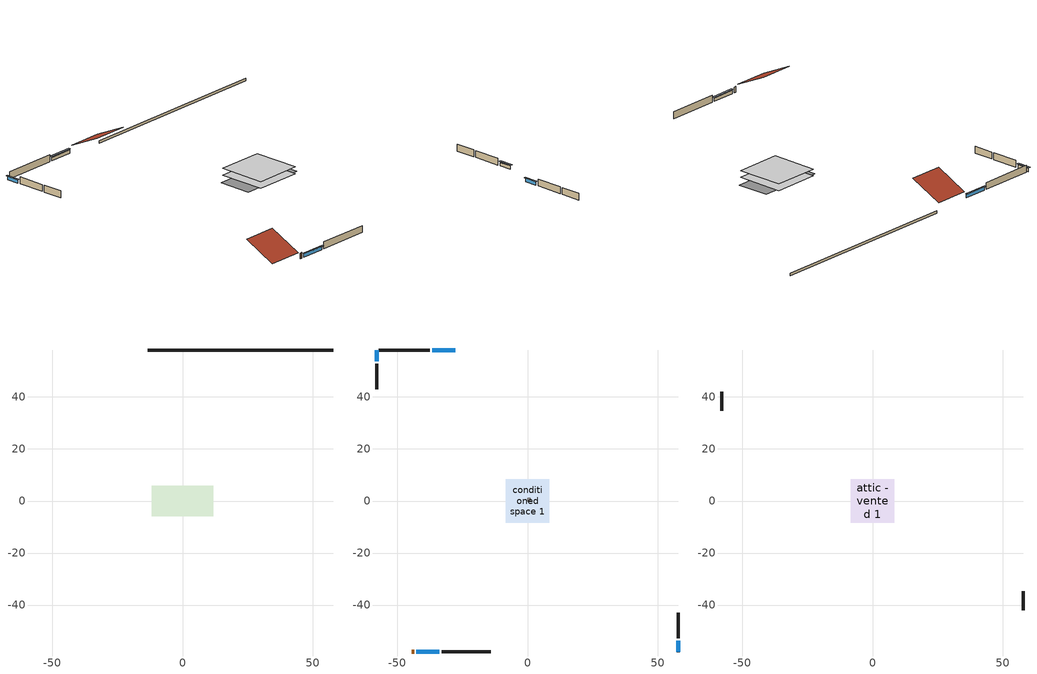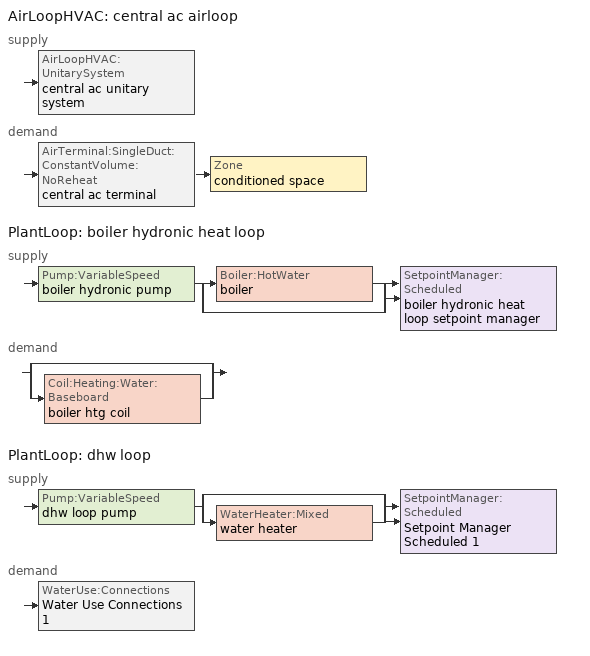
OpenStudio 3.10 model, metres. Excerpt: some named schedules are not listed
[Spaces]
crawlspace - unvented 1
 floor foundation (Slab1 construction): -11.91,-5.96 -11.91,5.96 11.91,5.96 11.91,-5.96 z-0.91
 wall foundation (FoundationWall1 construction): 58.06,58.06 -13.41,58.06 z-0.91:0
conditioned space 1
 floor to crawlspace - unvented 1 (Floor1 construction): -8.42,-8.42 -8.42,8.42 8.42,8.42 8.42,-8.42 z0
 wall outside (Wall1 construction): -37.59,58.06 -57.13,58.06 z0:2.44
 wall outside (Wall2 construction): 58.06,-52.73 58.06,-42.96 z0:2.44
 wall outside (Wall3 construction): -32.96,-58.06 -14.19,-58.06 z0:2.44
 wall outside (Wall4 construction): -58.06,52.73 -58.06,42.96 z0:2.44
 wall outside (AdiabaticWallConstruction): -27.86,58.06 -36.66,58.06 / 58.06,-58.06 58.06,-53.66 / -42.69,-58.06 -33.89,-58.06 / -58.06,58.06 -58.06,53.66 z0:1.19
 wall outside (AdiabaticWallConstruction 1): -44.53,-58.06 -43.62,-58.06 z0:2.03
 window (WindowConstruction): -27.86,58.06 -36.66,58.06 z0:1.19
 window (WindowConstruction 1): 58.06,-58.06 58.06,-53.66 z0:1.19
 window (WindowConstruction 2): -42.69,-58.06 -33.89,-58.06 z0:1.19
 window (WindowConstruction 3): -58.06,58.06 -58.06,53.66 z0:1.19
 door (Door): -44.53,-58.06 -43.62,-58.06 z0:2.03
central ac airloop ret air space
 floor adiabatic (AdiabaticConst): 0,0 0,1 1,1 1,0 z0
 wall adiabatic (AdiabaticConst): 0,1 0,0 1,0 1,1 0,1 z0:1
 ceiling adiabatic (AdiabaticConst): 1,0 1,1 0,1 0,0 z1
attic - vented 1
 floor to conditioned space 1 (Floor2 construction Reversed): -8.42,-8.42 -8.42,8.42 8.42,8.42 8.42,-8.42 z2.44
 wall outside (Wall5 construction): 58.06,-42.03 58.06,-34.76 z0:2.44
 wall outside (Wall6 construction): -58.06,42.03 -58.06,34.76 z0:2.44
 roof outside (Roof1 construction): -26.93,58.06,2.44 -26.93,46.79,8.07 -14.34,46.79,8.07 -14.34,58.06,2.44
 roof outside (Roof2 construction): -45.46,-58.06,2.44 -45.46,-46.79,8.07 -58.06,-46.79,8.07 -58.06,-58.06,2.44
shading: -36.97,58.06 -27.56,58.06 -27.56,58.67 -36.97,58.67 z1.49; 58.06,-53.35 58.06,-58.36 58.67,-58.36 58.67,-53.35 z1.49; -33.58,-58.06 -42.99,-58.06 -42.99,-58.67 -33.58,-58.67 z1.49; -58.06,53.35 -58.06,58.36 -58.67,58.36 -58.67,53.35 z1.49
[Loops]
AirLoopHVAC 'central ac airloop'
 supply: AirLoopHVAC:UnitarySystem 'central ac unitary system'
 demand: AirTerminal:SingleDuct:ConstantVolume:NoReheat 'central ac terminal' > Zone 'conditioned space'
PlantLoop 'boiler hydronic heat loop'
 supply: Pump:VariableSpeed 'boiler hydronic pump' > split
  | Boiler:HotWater 'boiler'
  | bypass
  join > SetpointManager:Scheduled 'boiler hydronic heat loop setpoint manager'
 demand: split
  | bypass
  | Coil:Heating:Water:Baseboard 'boiler htg coil'
PlantLoop 'dhw loop'
 supply: Pump:VariableSpeed 'dhw loop pump' > split
  | bypass
  | WaterHeater:Mixed 'water heater'
  join > SetpointManager:Scheduled 'Setpoint Manager Scheduled 1'
 demand: WaterUse:Connections 'Water Use Connections 1'
[Site]
Buffalo Niagara Intl Ap_NY: Latitude {deg}=42.93; Longitude {deg}=-78.73; Time Zone {hr}=-5; Elevation {m}=215; Terrain=Suburbs; Keep Site Location Information=Yes
[Site:GroundTemperature:Shallow]
4.30207, 2.29327, 2.1324, 3.08568, 6.91256, 10.7216, 14.0239, 16.1158, 16.2935, 14.5921, 11.374, 7.68183
[Site:WaterMainsTemperature]
Calculation Method=Schedule; Temperature Schedule=mains temperature schedule
[Building]
Building 1
[Material] Roughness=Rough
Name | Thickness {m} | Conductivity {W/m-K} | Density {kg/m3} | Specific Heat {J/kg-K} | Thermal Absorptance | Solar Absorptance | Visible Absorptance
asphalt or fiberglass shingles | 0.00635 | 0.162714 | 1121.4 | 1465.45 | 0.9 | 0.85 | 0.85
roof rigid ins | 0.00281632 | 0.029427 | 32.04 | 1214.23 | 0.9 | 0.7 | 0.7
osb sheathing 0.5 in. | 0.0127 | 0.115458 | 512.64 | 1214.23 | 0.9 | 0.6 | 0.6
wood siding | 0.0254 | 0.102417 | 544.68 | 1172.36 | 0.9 | 0.7 | 0.7
osb sheathing 0.5 in. 1 | 0.0127 | 0.115458 | 512.64 | 1214.23 | 0.9 | 0.7 | 0.7
wall stud and cavity | 0.1397 | 0.0929022 | 139.0536 | 1170.24 | 0.9 | 0.7 | 0.7
gypsum board | 0.0127 | 0.160291 | 801 | 837.4 | 0.9 | 0.6 | 0.6
wall stud and cavity 1 | 0.1397 | 0.727959 | 139.0536 | 1170.24 | 0.9 | 0.6 | 0.6
floor stud and cavity | 0.1397 | 0.21683 | 92.3553 | 1139.71 | 0.9 | 0.7 | 0.7
floor rigid ins | 0.103632 | 0.029427 | 32.04 | 1214.23 | 0.9 | 0.7 | 0.7
osb sheathing 0.75 in. | 0.01905 | 0.115458 | 512.64 | 1214.23 | 0.9 | 0.7 | 0.7
floor covering | 0.0127 | 0.0433444 | 54.468 | 1339.84 | 0.9 | 0.6 | 0.6
ceiling loosefill ins | 0.169333 | 0.0480833 | 16.02 | 1046.75 | 0.9 | 0.7 | 0.7
ceiling stud and cavity | 0.1397 | 0.0824711 | 65.682 | 1177.47 | 0.9 | 0.7 | 0.7
concrete 8.0 in. | 0.2032 | 1.803125 | 2242.8 | 837.4 | 0.9 | 0.7 | 0.7
soil 0.5 in. | 0.0127 | 1.731 | 1842.3 | 418.7 | 0.9 | 0.7 | 0.7
wood siding 1; wood siding 2 | 0.0254 | 0.102417 | 544.68 | 1172.36
wall rigid ins | 0.512978 | 0.029427 | 32.04 | 1214.23 | 0.9 | 0.7 | 0.7
wall stud and cavity 2 | 0.0889 | 0.380278 | 52.3479 | 1209.89 | 0.9 | 0.7 | 0.7
door material | 0.04445 | 0.0716541 | 512.64 | 1214.23 | 0.9 | 0.7 | 0.7
wall stud and cavity 3 | 0.0889 | 0.391764 | 83.0341 | 1211.67 | 0.9 | 0.7 | 0.7
furniture material conditioned space 1 | 0.1524 | 0.115458 | 640.8 | 1214.23 | 0.9 | 0.6 | 0.6
[Construction]
Roof1 construction; Roof2 construction: asphalt or fiberglass shingles, roof rigid ins, osb sheathing 0.5 in.
Wall1 construction; Wall2 construction; Wall3 construction; Wall4 construction: wood siding, osb sheathing 0.5 in. 1, wall stud and cavity, gypsum board
Wall5 construction; Wall6 construction: wood siding, osb sheathing 0.5 in. 1, wall stud and cavity 1
Floor1 construction: floor stud and cavity, floor rigid ins, osb sheathing 0.75 in., floor covering
Floor2 construction Reversed: gypsum board, ceiling stud and cavity, ceiling loosefill ins
FoundationWall1 construction: concrete 8.0 in.
Slab1 construction: soil 0.5 in.
WindowConstruction; WindowConstruction 1; WindowConstruction 2; WindowConstruction 3: WindowMaterial
AdiabaticWallConstruction: wood siding 1, wall rigid ins, wall stud and cavity 2, gypsum board
Door: door material
AdiabaticWallConstruction 1: wood siding 2, wall rigid ins, wall stud and cavity 2, gypsum board
PartitionWallConstruction: gypsum board, wall stud and cavity 3, gypsum board
furniture construction conditioned space 1: furniture material conditioned space 1
AdiabaticConst: Adiabatic
[WindowMaterial:SimpleGlazingSystem]
WindowMaterial: U-Factor {W/m2-K}=2.10086; Solar Heat Gain Coefficient=0.3
[Material:NoMass]
Adiabatic: Roughness=Rough; Thermal Resistance {m2-K/W}=176.1
[ThermalZone] Multiplier=1; Use Ideal Air Loads=No
Name | Volume {m3} | Thermostat
conditioned space | 692.064 | conditioned space temperature setpoint
attic - vented | 356.391
crawlspace - unvented | 259.524
central ac airloop ret air zone | 1
[Sizing:Zone] Zone Cooling Design Supply Air Temperature Input Method=SupplyAirTemperature; Zone Cooling Design Supply Air Temperature {C}=14; Zone Cooling Design Supply Air Temperature Difference {deltaC}=11.11; Zone Heating Design Supply Air Temperature Input Method=SupplyAirTemperature; Zone Heating Design Supply Air Temperature {C}=40; Zone Heating Design Supply Air Temperature Difference {deltaC}=11.11; Zone Cooling Design Supply Air Humidity Ratio {kg-H2O/kg-air}=0.0085; Zone Heating Design Supply Air Humidity Ratio {kg-H2O/kg-air}=0.008; Cooling Design Air Flow Method=DesignDay; Heating Design Air Flow Method=DesignDay; Account for Dedicated Outdoor Air System=No; Dedicated Outdoor Air System Control Strategy=NeutralSupplyAir; Dedicated Outdoor Air Low Setpoint Temperature for Design {C}=autosize; Dedicated Outdoor Air High Setpoint Temperature for Design {C}=autosize; Zone Load Sizing Method=Sensible Load Only No Latent Load; Zone Latent Cooling Design Supply Air Humidity Ratio Input Method=HumidityRatioDifference; Zone Cooling Design Supply Air Humidity Ratio Difference {kgWater/kgDryAir}=0.005; Zone Latent Heating Design Supply Air Humidity Ratio Input Method=HumidityRatioDifference; Zone Humidification Design Supply Air Humidity Ratio Difference {kgWater/kgDryAir}=0.005; Sizing Option=Coincident
conditioned space; attic - vented; crawlspace - unvented; central ac airloop ret air zone
[Zone equipment]
conditioned space: central ac terminal, boiler baseboard
[Space]
Name | Thermal Zone | Volume {m3}
conditioned space 1 | conditioned space | 692.064
attic - vented 1 | attic - vented | 356.391
crawlspace - unvented 1 | crawlspace - unvented | 259.524
central ac airloop ret air space | central ac airloop ret air zone
[ThermostatSetpoint:DualSetpoint]
conditioned space temperature setpoint: Heating Setpoint Temperature Schedule=heating setpoint; Cooling Setpoint Temperature Schedule=cooling setpoint; Temperature Difference Between Cutout And Setpoint {deltaC}=0
[Foundation:Kiva]
Foundation Kiva 1: Initial Indoor Air Temperature {C}=0.1092; Wall Height Above Grade {m}=0; Wall Depth Below Slab {m}=0.2032
[Foundation:Kiva:Settings]
Soil Conductivity {W/m-K}=1.731; Soil Density {kg/m3}=1842.3; Soil Specific Heat {J/kg-K}=418.7; Ground Solar Absorptivity=0.9; Ground Thermal Absorptivity=0.9; Ground Surface Roughness {m}=0.03; Far-Field Width {m}=40; Deep-Ground Boundary Condition=ZeroFlux; Deep-Ground Depth {m}=40; Minimum Cell Dimension {m}=0.2; Maximum Cell Growth Coefficient=3; Simulation Timestep=Timestep
[SurfaceProperty:ExposedFoundationPerimeter]
Slab1: Exposed Perimeter Calculation Method=TotalExposedPerimeter; Total Exposed Perimeter {m}=71.46544
[SurfaceProperty:IncidentSolarMultiplier] Incident Solar Multiplier=1; Incident Solar Multiplier Schedule=trans schedule winter=0.857 summer=0.857
Window1; Window2; Window3; Window4
[InternalMass:Definition] Design Level Calculation Method=SurfaceArea
Name | Construction | Surface Area {m2}
partition wall mass | PartitionWallConstruction | 283.819
furniture mass conditioned space 1 | furniture construction conditioned space 1 | 113.528
[InternalMass] Space or SpaceType=conditioned space 1; Multiplier=1
Name | Internal Mass Definition
partition wall mass | partition wall mass
furniture mass conditioned space 1 | furniture mass conditioned space 1
[Coil:Cooling:DX:SingleSpeed]
central ac clg coil: Availability Schedule=Always On Discrete; Rated Total Cooling Capacity {W}=9436.59; Rated Sensible Heat Ratio=0.708; Rated COP {W/W}=3.76393; Rated Air Flow Rate {m3/s}=0.483762; Rated Evaporator Fan Power Per Volume Flow Rate 2017 {W/(m3/s)}=773.3; Rated Evaporator Fan Power Per Volume Flow Rate 2023 {W/(m3/s)}=934.4; Total Cooling Capacity Function of Temperature Curve=Cool-CAP-fT1; Total Cooling Capacity Function of Flow Fraction Curve=Cool-CAP-fFF1; Energy Input Ratio Function of Temperature Curve=Cool-EIR-fT1; Energy Input Ratio Function of Flow Fraction Curve=Cool-EIR-fFF1; Part Load Fraction Correlation Curve=Cool-PLF-fPLR1; Minimum Outdoor Dry-Bulb Temperature for Compressor Operation {C}=-25; Nominal Time for Condensate Removal to Begin {s}=1000; Ratio of Initial Moisture Evaporation Rate and Steady State Latent Capacity=1.5; Maximum Cycling Rate {cycles/hr}=3; Latent Capacity Time Constant {s}=45; Condenser Type=AirCooled; Evaporative Condenser Effectiveness=0.9; Evaporative Condenser Air Flow Rate {m3/s}=autosize; Evaporative Condenser Pump Rated Power Consumption {W}=autosize; Crankcase Heater Capacity {W}=25.6258; Maximum Outdoor Dry-Bulb Temperature for Crankcase Heater Operation {C}=10; Basin Heater Capacity {W/K}=0; Basin Heater Setpoint Temperature {C}=2
[Fan:SystemModel]
central ac supply fan: Availability Schedule=Always On Discrete; Design Maximum Air Flow Rate {m3/s}=0.435607; Speed Control Method=Discrete; Electric Power Minimum Flow Rate Fraction=0.2; Design Pressure Rise {Pa}=500; Motor Efficiency=1; Motor In Air Stream Fraction=1; Design Electric Power Consumption {W}=autosize; Design Power Sizing Method=PowerPerFlow; Electric Power Per Unit Flow Rate {W/(m3/s)}=1059.44; Electric Power Per Unit Flow Rate Per Unit Pressure {W-s/m3-Pa}=1.66667; Fan Total Efficiency=0.7; Motor Loss Radiative Fraction=0; Speed Flow Fraction 1=1; Speed Electric Power Fraction 1=1
[EnergyManagementSystem:Sensor]
Name | Output Variable or Output Meter Index Key | Output Variable or Output Meter
central_ac_supply_fan_s | central ac supply fan | Fan Electricity Energy
central_ac_clg_coil_s | central ac clg coil | Cooling Coil Total Cooling Energy
boiler_plr_s | boiler | Boiler Part Load Ratio
boiler_hydronic_pump_mfr_s | boiler hydronic pump | Pump Mass Flow Rate
boiler_hydronic_pump_s | boiler hydronic pump | Pump Electricity Energy
boiler_baseboard_s | boiler baseboard | Baseboard Total Heating Energy
water_heater_energy | water heater | Water Heater FuelOilNo2 Rate
water_heater_on_cycle_parasitic | water heater | Water Heater On Cycle Parasitic Electricity Rate
water_heater_off_cycle_parasitic | water heater | Water Heater Off Cycle Parasitic Electricity Rate
fridge_tin_s; tin_s | conditioned space | Zone Mean Air Temperature
out_pb_s |  | Site Outdoor Air Barometric Pressure
out_wt_s |  | Site Outdoor Air Humidity Ratio
win_s | conditioned space | Zone Air Humidity Ratio
site_vw_s |  | Site Wind Speed
tout_s | conditioned space | Zone Outdoor Air Drybulb Temperature
cool_season | cooling season schedule | Schedule Value
central_ac_airloop_Fan_RTF_s | central ac supply fan | Fan Runtime Fraction
central_ac_airloop_AH_MFR_s | Node 6 | System Node Mass Flow Rate
central_ac_airloop_AH_VFR_s | Node 6 | System Node Current Density Volume Flow Rate
central_ac_airloop_AH_Tout_s | Node 6 | System Node Temperature
central_ac_airloop_AH_Wout_s | Node 6 | System Node Humidity Ratio
central_ac_airloop_RA_T_s | Node 9 | System Node Temperature
central_ac_airloop_Ra_W_s | Node 9 | System Node Humidity Ratio
central_ac_airloop_0_DZ_T_s | crawlspace - unvented | Zone Air Temperature
central_ac_airloop_0_DZ_W_s | crawlspace - unvented | Zone Mean Air Humidity Ratio
natural_vent_s | natural vent schedule | Schedule Value
htg_sp_s | heating setpoint | Schedule Value
clg_sp_s | cooling setpoint | Schedule Value
mech_vent_range_fan_0_sch_s | mech vent range fan 0 schedule | Schedule Value
mech_vent_bath_fan_0_sch_s | mech vent bath fan 0 schedule | Schedule Value
clothes_dryer_exhaust_0_sch_s | clothes_dryer | Schedule Value
conditioned_space_htg_unmet_s | conditioned space | Zone Heating Setpoint Not Met Time
conditioned_space_clg_unmet_s | conditioned space | Zone Cooling Setpoint Not Met Time
htg_load_cond |  | Heating:EnergyTransfer:Zone:CONDITIONED SPACE
clg_load_cond |  | Cooling:EnergyTransfer:Zone:CONDITIONED SPACE
htg_load_duct |  | Heating:EnergyTransfer:Zone:CENTRAL AC AIRLOOP RET AIR ZONE
clg_load_duct |  | Cooling:EnergyTransfer:Zone:CENTRAL AC AIRLOOP RET AIR ZONE
[EnergyManagementSystem:Program]
central_ac_supply_fan_disaggregate_program: Set central_ac_supply_fan_clg = 0; If central_ac_clg_coil_s > 0; Set central_ac_supply_fan_clg = central_ac_supply_fan_s; EndIf
boiler_hydronic_pump_power_program: Set hvac_plr = boiler_plr_s; Set pump_total_eff = boiler_hydronic_pump_rated_mfr / 1000 * 20000.0 / 158.653846153846; Set pump_vfr = boiler_hydronic_pump_mfr_s / 1000; If pump_vfr > 0; Set boiler_hydronic_pump_pressure_rise_act = 158.653846153846 * hvac_plr * pump_total_eff / pump_vfr; Else; Set boiler_hydronic_pump_pressure_rise_act = 0; EndIf
boiler_hydronic_pump_disaggregate_program: Set boiler_hydronic_pump_primary_htg = boiler_hydronic_pump_s
water_heater_EC_adj: If WarmupFlag == 0; Set dhw_e_cons = water_heater_energy + water_heater_on_cycle_parasitic + water_heater_off_cycle_parasitic; Set water_heater_ec_adj_act = 0.0 * dhw_e_cons / 1; EndIf
fridge_schedule_program: Set Tin = fridge_tin_s*(9.0/5.0)+32.0; Set fridge_schedule_act = 0; If (Hour == 0); Set fridge_schedule_act = (-0.487+0.019*Tin); ElseIf (Hour == 1); Set fridge_schedule_act = (-0.34+0.016*Tin); ElseIf (Hour == 2); Set fridge_schedule_act = (-0.37+0.017*Tin); ElseIf (Hour == 3); Set fridge_schedule_act = (-0.361+0.016*Tin); ElseIf (Hour == 4); Set fridge_schedule_act = (-0.515+0.018*Tin); ElseIf (Hour == 5); Set fridge_schedule_act = (-0.684+0.021*Tin); ElseIf (Hour == 6); Set fridge_schedule_act = (-0.471+0.019*Tin); ElseIf (Hour == 7); Set fridge_schedule_act = (-0.159+0.015*Tin); ElseIf (Hour == 8); Set fridge_schedule_act = (-0.079+0.015*Tin); ElseIf (Hour == 9); Set fridge_schedule_act = (-0.417+0.019*Tin); ElseIf (Hour == 10); Set fridge_schedule_act = (-0.411+0.018*Tin); ElseIf (Hour == 11); Set fridge_schedule_act = (-0.386+0.018*Tin); ElseIf (Hour == 12); Set fridge_schedule_act = (-0.24+0.016*Tin); ElseIf (Hour == 13); Set fridge_schedule_act = (-0.314+0.017*Tin); ElseIf (Hour == 14); Set fridge_schedule_act = (-0.16+0.015*Tin); ElseIf (Hour == 15); Set fridge_schedule_act = (-0.121+0.015*Tin); ElseIf (Hour == 16); Set fridge_schedule_act = (-0.469+0.02*Tin); ElseIf (Hour == 17); Set fridge_schedule_act = (-0.412+0.02*Tin); ElseIf (Hour == 18); Set fridge_schedule_act = (-0.091+0.017*Tin); ElseIf (Hour == 19); Set fridge_schedule_act = (0.077+0.014*Tin); ElseIf (Hour == 20); Set fridge_schedule_act = (-0.118+0.016*Tin); ElseIf (Hour == 21); Set fridge_schedule_act = (-0.247+0.017*Tin); ElseIf (Hour == 22); Set fridge_schedule_act = (-0.445+0.019*Tin); ElseIf (Hour == 23); Set fridge_schedule_act = (-0.544+0.02*Tin); EndIf
central_ac_airloop_0_duct_program: Set central_ac_airloop_AH_MFR = central_ac_airloop_AH_MFR_s; Set central_ac_airloop_Fan_RTF = 0; Set central_ac_airloop_Fan_RTF = central_ac_airloop_Fan_RTF + central_ac_airloop_Fan_RTF_s; Set central_ac_airloop_AH_VFR = central_ac_airloop_AH_VFR_s; Set central_ac_airloop_AH_Tout = central_ac_airloop_AH_Tout_s; Set central_ac_airloop_AH_Wout = central_ac_airloop_AH_Wout_s; Set central_ac_airloop_RA_T = central_ac_airloop_RA_T_s; Set central_ac_airloop_Ra_W = central_ac_airloop_Ra_W_s; Set central_ac_airloop_0_DZ_T = central_ac_airloop_0_DZ_T_s; Set central_ac_airloop_0_DZ_W = central_ac_airloop_0_DZ_W_s; Run central_ac_airloop_0_duct_subroutine; Set central_ac_airloop_0_SupSensLkToCond_act = central_ac_airloop_0_SupSensLkToCond; Set central_ac_airloop_0_SupLatLkToCond_act = central_ac_airloop_0_SupLatLkToCond; Set central_ac_airloop_0_SupCondToLv_act = central_ac_airloop_0_SupCondToLv; Set central_ac_airloop_0_RetSensLkToRP_act = central_ac_airloop_0_RetSensLkToRP; Set central_ac_airloop_0_RetLatLkToRP_act = central_ac_airloop_0_RetLatLkToRP; Set central_ac_airloop_0_RetCondToRP_act = central_ac_airloop_0_RetCondToRP; Set central_ac_airloop_0_RetCondToDZ_act = central_ac_airloop_0_RetCondToDZ; Set central_ac_airloop_0_SupCondToDZ_act = central_ac_airloop_0_SupCondToDZ; Set central_ac_airloop_0_SupSensLkToDZ_act = central_ac_airloop_0_SupSensLkToDZ; Set central_ac_airloop_0_SupLatLkToDZ_act = central_ac_airloop_0_SupLatLkToDZ; Set central_ac_airloop_0_ZoneMixDZToCond_mix_act = central_ac_airloop_0_ZoneMixDZToCond; Set central_ac_airloop_0_ZoneMixCondToDZ_mix_act = central_ac_airloop_0_ZoneMixCondToDZ
natural_vent_program: Set Tin = tin_s; Set Tout = tout_s; Set Wout = out_wt_s; Set Pbar = out_pb_s; Set Phiout = (@RhFnTdbWPb Tout Wout Pbar); Set MaxHR = 0.0115; Set Tnvsp = (htg_sp_s + clg_sp_s) / 2; Set NVavail = natural_vent_s; Set ClgSsnAvail = cool_season; Set Qnv = 0; Set Qwhf = 0; Set whole_house_fan_mix_act = 0; Set whole_house_fan_act = 0; If ((Wout < MaxHR) && (Tin > Tout) && (Tin > Tnvsp) && (ClgSsnAvail > 0)); Set WHF_Flow = 0; Set Adj = (Tin-Tnvsp)/(Tin-Tout); Set Adj = (@Min Adj 1); Set Adj = (@Max Adj 0); If (WHF_Flow > 0); Set Qwhf = WHF_Flow*Adj; Set whole_house_fan_mix_act = WHF_Flow*Adj; Set WHF_W = 0; Set whole_house_fan_act = WHF_W*Adj; ElseIf (NVavail > 0); Set NVArea = 12615.824058624003; Set Cs = 8.968567957270247e-05; Set Cw = 6.158219665777789e-05; Set Tdiff = Tin-Tout; Set dT = (@Abs Tdiff); Set Vwind = site_vw_s; Set SGNV = NVArea*Adj*((((Cs*dT)+(Cw*(Vwind^2)))^0.5)/1000); Set MaxNV = 3.844798503936001; Set Qnv = (@Min SGNV MaxNV); EndIf; EndIf; Set natural_vent_flow_act = Qnv; Set whole_house_fan_flow_act = Qwhf; Set natural_vent_program_Qnv = Qnv; Set natural_vent_program_Qwhf = Qwhf
crawlspace_unvented_1_duct_leakage_imbalance_infil_program: Set Qducts = 0; Set Qducts = Qducts - central_ac_airloop_0_DuctImbalLkSupFanEquivDZ; Set Qducts = Qducts + central_ac_airloop_0_DuctImbalLkExhFanEquivDZ; Set crawlspace_unvented_1_duct_leakage_imbalance_infil_flow_act = (@Abs(Qducts))
infil_program: Set p_m = 0.14; Set p_s = 0.22; Set s_m = 270; Set s_s = 370; Set z_m = 9.99744; Set z_s = 2.4384; Set f_t = (((s_m/z_m)^p_m)*((z_s/s_s)^p_s)); Set Tdiff = tin_s-tout_s; Set dT = @Abs Tdiff; Set c = 0.0833; Set Cs = 0.0654; Set Cw = 0.1488; Set n = 0.65; Set sft = (f_t*0.7000000000000001); Set temp1 = ((c*Cw)*((sft*site_vw_s)^(2*n)))^2; Set Qinf = (((c*Cs*(dT^n))^2)+temp1)^0.5; Set Qinf = (@Max Qinf 0); Set mech_vent_house_fan_sensible_load_act = 0.0; Set mech_vent_house_fan_latent_load_act = 0.0; Set OASupInPb = out_pb_s; Set OASupInTemp = tout_s; Set OASupInW = out_wt_s; Set OASupRho = (@RhoAirFnPbTdbW OASupInPb OASupInTemp OASupInW); Set OASupCp = (@CpAirFnW OASupInW); Set OASupInEnth = (@HFnTdbW OASupInTemp OASupInW); Set ZoneTemp = tin_s; Set ZoneW = win_s; Set ZoneCp = (@CpAirFnW ZoneW); Set ZoneAirEnth = (@HFnTdbW ZoneTemp ZoneW); Set mech_vent_house_fan_cfis_act = 0.0; Set QWHV_cfis_sup = 0.0; Set QWHV_cfis_suppl_sup = 0.0; Set QWHV_cfis_suppl_exh = 0.0; Set Qrange = 0; Set Qrange = Qrange + 0.04719 * mech_vent_range_fan_0_sch_s; Set Qbath = 0; Set Qbath = Qbath + 0.04719 * mech_vent_bath_fan_0_sch_s; Set Qdryer = 0; Set Qdryer = Qdryer + 0.15118 * clothes_dryer_exhaust_0_sch_s; Set QWHV_sup = 0.0; Set QWHV_exh = 0.0; Set Qsupply = QWHV_sup + QWHV_cfis_sup + QWHV_cfis_suppl_sup; Set Qexhaust = Qrange + Qbath + Qdryer + QWHV_exh + QWHV_cfis_suppl_exh; Set Qfan = (@Max Qexhaust Qsupply); Set Qducts = 0; Set Qducts = Qducts - central_ac_airloop_0_DuctImbalLkSupFanEquivCond; Set Qducts = Qducts + central_ac_airloop_0_DuctImbalLkExhFanEquivCond; If Qducts < 0; Set Qsupply = Qsupply - Qducts; Else; Set Qexhaust = Qexhaust + Qducts; EndIf; Set Qfan_with_ducts = (@Max Qexhaust Qsupply); Set Qimb = (@Abs (Qsupply - Qexhaust)); If Qinf + Qimb > 0; Set Qtot = Qfan_with_ducts + (Qinf^2) / (Qinf + Qimb); Else; Set Qtot = Qfan_with_ducts; EndIf; Set Qinf_adj = Qtot - Qfan; Set infil_flow_act = Qinf_adj; Set infil_program_Qinf = Qinf_adj; Set infil_program_Qfan = Qfan; Set Qload = Qfan; Set Effectiveness_Sens = 0.0; Set Effectiveness_Lat = 0.0; Set Fan_MFR = Qload * OASupRho; Set ZoneInEnth = OASupInEnth; Set ZoneInTemp = OASupInTemp; Set FanTotalToCond = Fan_MFR * (ZoneInEnth - ZoneAirEnth); Set FanSensToCond = Fan_MFR * ZoneCp * (ZoneInTemp - ZoneTemp); Set FanLatToCond = FanTotalToCond - FanSensToCond; Set mech_vent_house_fan_sensible_load_act = mech_vent_house_fan_sensible_load_act + FanSensToCond; Set mech_vent_house_fan_latent_load_act = mech_vent_house_fan_latent_load_act + FanLatToCond
unmet_hours_program: Set htg_unmet_hours = 0; Set clg_unmet_hours = 0; Set unit_htg_unmet_hours = 0; If ((DayOfYear >= 1) && (DayOfYear <= 365)); Set unit_htg_unmet_hours = unit_htg_unmet_hours + conditioned_space_htg_unmet_s; If unit_htg_unmet_hours > htg_unmet_hours; Set htg_unmet_hours = unit_htg_unmet_hours; EndIf; EndIf; Set unit_clg_unmet_hours = 0; If ((DayOfYear >= 1) && (DayOfYear <= 365)); Set unit_clg_unmet_hours = unit_clg_unmet_hours + conditioned_space_clg_unmet_s; If unit_clg_unmet_hours > clg_unmet_hours; Set clg_unmet_hours = unit_clg_unmet_hours; EndIf; EndIf
total_loads_program: Set loads_htg_tot = 0; Set loads_clg_tot = 0; If htg_load_cond > 0; Set loads_htg_tot = loads_htg_tot + (htg_load_cond - clg_load_cond) * 1.0; Set loads_htg_tot = loads_htg_tot + (htg_load_duct - clg_load_duct) * 1.0; EndIf; Set loads_htg_tot = (@Max loads_htg_tot 0); If clg_load_cond > 0; Set loads_clg_tot = loads_clg_tot + (clg_load_cond - htg_load_cond) * 1.0; Set loads_clg_tot = loads_clg_tot + (clg_load_duct - htg_load_duct) * 1.0; EndIf; Set loads_clg_tot = (@Max loads_clg_tot 0)
total_airflows_program: Set total_infil_flow_rate = 0; Set total_mechvent_flow_rate = 0; Set total_natvent_flow_rate = 0; Set total_whf_flow_rate = 0; Set total_infil_flow_rate = total_infil_flow_rate + (infil_program_Qinf * 1); Set total_mechvent_flow_rate = total_mechvent_flow_rate + (infil_program_Qfan * 1); Set total_natvent_flow_rate = total_natvent_flow_rate + (natural_vent_program_Qnv * 1); Set total_whf_flow_rate = total_whf_flow_rate + (natural_vent_program_Qwhf * 1)
[EnergyManagementSystem:ProgramCallingManager]
central_ac_supply_fan_disaggregate_program_calling_manager: EndOfSystemTimestepBeforeHVACReporting; central_ac_supply_fan_disaggregate_program
boiler_hydronic_pump_power_program_calling_manager: EndOfSystemTimestepBeforeHVACReporting; boiler_hydronic_pump_power_program
boiler_hydronic_pump_disaggregate_program_calling_manager: EndOfSystemTimestepBeforeHVACReporting; boiler_hydronic_pump_disaggregate_program
water_heater_EC_adj_ProgramManager: EndOfSystemTimestepBeforeHVACReporting; water_heater_EC_adj
fridge_schedule_program_calling_manager: BeginZoneTimestepAfterInitHeatBalance; fridge_schedule_program
central_ac_airloop_0_duct_program_calling_manager: EndOfSystemTimestepAfterHVACReporting; central_ac_airloop_0_duct_program
natural_vent_program_calling_manager: BeginZoneTimestepAfterInitHeatBalance; natural_vent_program
crawlspace_unvented_1_duct_leakage_imbalance_infil_program_calling_manager: BeginZoneTimestepAfterInitHeatBalance; crawlspace_unvented_1_duct_leakage_imbalance_infil_program
infil_program_calling_manager: BeginZoneTimestepAfterInitHeatBalance; infil_program
unmet_hours_program_calling_manager: EndOfZoneTimestepBeforeZoneReporting; unmet_hours_program
total_loads_program_calling_manager: EndOfZoneTimestepAfterZoneReporting; total_loads_program
total_airflows_program_calling_manager: EndOfZoneTimestepAfterZoneReporting; total_airflows_program
[EnergyManagementSystem:OutputVariable] Type of Data in Variable=Summed; Update Frequency=SystemTimestep; Units=J
Name | EMS Variable | EMS Program or Subroutine
central ac supply fan disaggregate clg | central_ac_supply_fan_clg | central_ac_supply_fan_disaggregate_program
boiler hydronic pump disaggregate htg primary | boiler_hydronic_pump_primary_htg | boiler_hydronic_pump_disaggregate_program
[AirLoopHVAC:UnitarySystem]
central ac unitary system: Control Type=Load; Controlling Zone or Thermostat Location=conditioned space; Dehumidification Control Type=None; Availability Schedule=Always On Discrete; Supply Fan=central ac supply fan; Fan Placement=BlowThrough; Supply Air Fan Operating Mode Schedule=central ac auto fan schedule; DX Heating Coil Sizing Ratio=1; Cooling Coil=central ac clg coil; Use DOAS DX Cooling Coil=No; DOAS DX Cooling Coil Leaving Minimum Air Temperature {C}=2; Latent Load Control=SensibleOnlyLoadControl; Supply Air Flow Rate Method During Cooling Operation=SupplyAirFlowRate; Supply Air Flow Rate During Cooling Operation {m3/s}=0.435607; Supply Air Flow Rate Method During Heating Operation=SupplyAirFlowRate; Supply Air Flow Rate During Heating Operation {m3/s}=0; Supply Air Flow Rate Method When No Cooling or Heating is Required=SupplyAirFlowRate; Supply Air Flow Rate When No Cooling or Heating is Required {m3/s}=0; No Load Supply Air Flow Rate Control Set To Low Speed=Yes; Maximum Supply Air Temperature {C}=48.8889; Maximum Outdoor Dry-Bulb Temperature for Supplemental Heater Operation {C}=21; Ancilliary On-Cycle Electric Power {W}=0; Ancilliary Off-Cycle Electric Power {W}=0
[AirLoopHVAC]
central ac airloop: Availability Schedule=Always On Discrete; Design Supply Air Flow Rate {m3/s}=0.435607; Design Return Air Flow Fraction of Supply Air Flow=1
[Sizing:System]
central ac airloop: Central Heating Maximum System Air Flow Ratio=0.3; Preheat Design Temperature {C}=7; Preheat Design Humidity Ratio {kg-H2O/kg-Air}=0.008; Precool Design Temperature {C}=12.8; Precool Design Humidity Ratio {kg-H2O/kg-Air}=0.008; Central Cooling Design Supply Air Temperature {C}=12.8; Central Heating Design Supply Air Temperature {C}=16.7; 100% Outdoor Air in Cooling=Yes; 100% Outdoor Air in Heating=Yes; Central Cooling Design Supply Air Humidity Ratio {kg-H2O/kg-Air}=0.0085; Zone Maximum Outdoor Air Fraction=1; Cooling Supply Air Flow Rate Per Floor Area {m3/s-m2}=0.00996765; Cooling Fraction of Autosized Cooling Supply Air Flow Rate=1; Cooling Supply Air Flow Rate Per Unit Cooling Capacity {m3/s-W}=3.94755e-05; Heating Supply Air Flow Rate Per Floor Area {m3/s-m2}=0.00996765; Heating Fraction of Autosized Heating Supply Air Flow Rate=1; Heating Fraction of Autosized Cooling Supply Air Flow Rate=1; Heating Supply Air Flow Rate Per Unit Heating Capacity {m3/s-W}=3.15882e-05; Cooling Design Capacity Method=CoolingDesignCapacity; Cooling Design Capacity {W}=autosize; Cooling Design Capacity Per Floor Area {W/m2}=234.7; Fraction of Autosized Cooling Design Capacity=1; Heating Design Capacity Method=HeatingDesignCapacity; Heating Design Capacity {W}=autosize; Heating Design Capacity Per Floor Area {W/m2}=157; Fraction of Autosized Heating Design Capacity=1; Central Cooling Capacity Control Method=OnOff; Occupant Diversity=autosize
[AirTerminal:SingleDuct:ConstantVolume:NoReheat]
central ac terminal: Availability Schedule=Always On Discrete; Maximum Air Flow Rate {m3/s}=0.435607
[PlantLoop] Fluid Type=Water; Glycol Concentration=0; Load Distribution Scheme=Optimal
Name | Plant Loop Volume {m3} | Maximum Loop Flow Rate {m3/s}
boiler hydronic heat loop | Autocalculate
dhw loop | 0.003 | 0.01
[Sizing:Plant] Loop Type=Heating; Sizing Option=NonCoincident; Zone Timesteps in Averaging Window=1; Coincident Sizing Factor Mode=None
Name | Design Loop Exit Temperature {C} | Loop Design Temperature Difference {deltaC}
boiler hydronic heat loop | 82.2222 | 11.1111
dhw loop | 52.6667 | 5.55556
[Pump:VariableSpeed] Motor Efficiency=0.85; Fraction of Motor Inefficiencies to Fluid Stream=0; Coefficient 1 of the Part Load Performance Curve=0; Coefficient 2 of the Part Load Performance Curve=1; Coefficient 3 of the Part Load Performance Curve=0; Coefficient 4 of the Part Load Performance Curve=0; Minimum Flow Rate {m3/s}=0; Pump Control Type=Intermittent; Skin Loss Radiative Fraction=0.5; Design Power Sizing Method=PowerPerFlowPerPressure; Design Electric Power per Unit Flow Rate {W/(m3/s)}=348701.1; Design Shaft Power per Unit Flow Rate per Unit Head {W-s/m3-Pa}=1.28205; Design Minimum Flow Rate Fraction=0
Name | Rated Flow Rate {m3/s} | Rated Pump Head {Pa} | Rated Power Consumption {W}
boiler hydronic pump | 0.00594952 | 20000 | 158.654
dhw loop pump | 0.01 | 1 | 0
[Boiler:HotWater]
boiler: Fuel Type=FuelOilNo2; Nominal Capacity {W}=10551.4; Nominal Thermal Efficiency=0.78; Efficiency Curve Temperature Evaluation Variable=LeavingBoiler; Normalized Boiler Efficiency Curve=NonCondensingBoilerEff; Minimum Part Load Ratio=0; Maximum Part Load Ratio=1; Optimum Part Load Ratio=1; Water Outlet Upper Temperature Limit {C}=99.9; Boiler Flow Mode=LeavingSetpointModulated; On Cycle Parasitic Electric Load {W}=0; Off Cycle Parasitic Fuel Load {W}=0; Sizing Factor=1
[EnergyManagementSystem:InternalVariable]
Name | Internal Data Index Key | Internal Data Type
boiler_hydronic_pump_rated_mfr | boiler hydronic pump | Pump Maximum Mass Flow Rate
central_ac_airloop_max_sup_fan_mfr | central ac supply fan | Fan Maximum Mass Flow Rate
[EnergyManagementSystem:Actuator]
Name | Actuated Component | Actuated Component Type | Actuated Component Control Type | Zone or Space
boiler_hydronic_pump_pressure_rise_act | boiler hydronic pump | Pump | Pump Pressure Rise
water_heater_ec_adj_act | water heater energy adjustment1 | OtherEquipment | Power Level | conditioned space 1
fridge_schedule_act | fridge schedule | Schedule:Constant | Schedule Value
central_ac_airloop_0_SupSensLkToCond_act | central ac airloop_0 SupSensLkToCond | OtherEquipment | Power Level | conditioned space 1
central_ac_airloop_0_SupLatLkToCond_act | central ac airloop_0 SupLatLkToCond | OtherEquipment | Power Level | conditioned space 1
central_ac_airloop_0_SupCondToLv_act | central ac airloop_0 SupCondToLv | OtherEquipment | Power Level | conditioned space 1
central_ac_airloop_0_RetCondToRP_act | central ac airloop_0 RetCondToRP | OtherEquipment | Power Level | central ac airloop ret air space
central_ac_airloop_0_RetSensLkToRP_act | central ac airloop_0 RetSensLkToRP | OtherEquipment | Power Level | central ac airloop ret air space
central_ac_airloop_0_RetLatLkToRP_act | central ac airloop_0 RetLatLkToRP | OtherEquipment | Power Level | central ac airloop ret air space
central_ac_airloop_0_SupCondToDZ_act | central ac airloop_0 SupCondToDZ | OtherEquipment | Power Level | crawlspace - unvented 1
central_ac_airloop_0_RetCondToDZ_act | central ac airloop_0 RetCondToDZ | OtherEquipment | Power Level | crawlspace - unvented 1
central_ac_airloop_0_SupSensLkToDZ_act | central ac airloop_0 SupSensLkToDZ | OtherEquipment | Power Level | crawlspace - unvented 1
central_ac_airloop_0_SupLatLkToDZ_act | central ac airloop_0 SupLatLkToDZ | OtherEquipment | Power Level | crawlspace - unvented 1
central_ac_airloop_0_ZoneMixDZToCond_mix_act | central ac airloop_0 ZoneMixDZToCond mix | ZoneMixing | Air Exchange Flow Rate
central_ac_airloop_0_ZoneMixCondToDZ_mix_act | central ac airloop_0 ZoneMixCondToDZ mix | ZoneMixing | Air Exchange Flow Rate
natural_vent_flow_act | natural vent flow | Zone Infiltration | Air Exchange Flow Rate
whole_house_fan_flow_act | whole house fan flow | Zone Infiltration | Air Exchange Flow Rate
whole_house_fan_act | whole house fan | ElectricEquipment | Electricity Rate | conditioned space 1
whole_house_fan_mix_act | whole house fan mix | ZoneMixing | Air Exchange Flow Rate
crawlspace_unvented_1_duct_leakage_imbalance_infil_flow_act | crawlspace_unvented 1 duct leakage imbalance infil flow | Zone Infiltration | Air Exchange Flow Rate
mech_vent_house_fan_cfis_act | mech vent house fan cfis | ElectricEquipment | Electricity Rate | conditioned space 1
mech_vent_house_fan_sensible_load_act | mech vent house fan sensible load | OtherEquipment | Power Level | conditioned space 1
mech_vent_house_fan_latent_load_act | mech vent house fan latent load | OtherEquipment | Power Level | conditioned space 1
infil_flow_act | infil flow | Zone Infiltration | Air Exchange Flow Rate
[SetpointManager:Scheduled] Control Variable=Temperature
Name | Schedule
boiler hydronic heat loop setpoint manager | boiler hydronic heat supply setpoint
Setpoint Manager Scheduled 1 | dhw temp
[Coil:Heating:Water:Baseboard]
boiler htg coil: Heating Design Capacity Method=HeatingDesignCapacity; Heating Design Capacity {W}=10551.4; Heating Design Capacity Per Floor Area {W/m2}=0; Fraction of Autosized Heating Design Capacity=0.8; U-Factor Times Area Value {W/K}=759.704; Maximum Water Flow Rate {m3/s}=0.000454535; Convergence Tolerance=0.001
[ZoneHVAC:Baseboard:Convective:Water]
boiler baseboard: Availability Schedule=Always On Discrete; Heating Coil=boiler htg coil
[External:File]
External File 1: File=in.schedules.csv
[ElectricEquipment:Definition] Design Level Calculation Method=EquipmentLevel
Name | Design Level {W} | Fraction Latent | Fraction Radiant | Fraction Lost
ceiling fan | 58.3651 | 0 | 0.558 | 0
clothes washer | 1243.65 | 0.03 | 0.162 | 0.7
clothes dryer | 485.805 | 0.015 | 0.081 | 0.85
dishwasher | 724.42 | 0.3 | 0.18 | 0.4
fridge | 78.8813 | 0 | 0.6 | 0
cooking range | 102.038 | 0.16 | 0.384 | 0.2
misc tv | 407.323 | 0 | 0.6 | 0
misc plug loads | 514.959 | 0.045 | 0.513 | 0.1
whole house fan; mech vent house fan | 0 | 0 | 0 | 1
mech vent house fan cfis | 0 | 0 | 0 | 0
mech vent range fan 0; mech vent bath fan 0 | 30 | 0 | 0 | 1
[ElectricEquipment] Space or SpaceType=conditioned space 1
Name | Electric Equipment Definition | Schedule
ceiling fan | ceiling fan | ceiling_fan
clothes washer | clothes washer | clothes_washer
clothes dryer | clothes dryer | clothes_dryer
dishwasher | dishwasher | dishwasher
fridge | fridge | fridge schedule
cooking range | cooking range | cooking_range
misc tv | misc tv | plug_loads_tv
misc plug loads | misc plug loads | plug_loads_other
whole house fan | whole house fan | Always On Discrete
mech vent house fan | mech vent house fan | mech vent house fan schedule
mech vent house fan cfis | mech vent house fan cfis | mech vent house fan cfis schedule
mech vent range fan 0 | mech vent range fan 0 | mech vent range fan 0 schedule
mech vent bath fan 0 | mech vent bath fan 0 | mech vent bath fan 0 schedule
[WaterHeater:Mixed]
water heater: Tank Volume {m3}=0.143846; Setpoint Temperature Schedule=water heater setpoint; Deadband Temperature Difference {deltaC}=2; Maximum Temperature Limit {C}=99; Heater Control Type=Cycle; Heater Maximum Capacity {W}=10550.6; Heater Minimum Capacity {W}=0; Heater Fuel Type=FuelOilNo2; Heater Thermal Efficiency=0.785176; Off Cycle Parasitic Fuel Consumption Rate {W}=0; Off Cycle Parasitic Fuel Type=Electricity; Off Cycle Parasitic Heat Fraction to Tank=0; On Cycle Parasitic Fuel Consumption Rate {W}=0; On Cycle Parasitic Fuel Type=Electricity; On Cycle Parasitic Heat Fraction to Tank=0; Ambient Temperature Indicator=ThermalZone; Ambient Temperature Thermal Zone=conditioned space; Off Cycle Loss Coefficient to Ambient Temperature {W/K}=2.30013; Off Cycle Loss Fraction to Thermal Zone=0.91; On Cycle Loss Coefficient to Ambient Temperature {W/K}=2.30013; On Cycle Loss Fraction to Thermal Zone=1; Use Side Effectiveness=1; Source Side Effectiveness=1; Use Side Design Flow Rate {m3/s}=autosize; Source Side Design Flow Rate {m3/s}=autosize; Indirect Water Heating Recovery Time {hr}=1.5; Source Side Flow Control Mode=IndirectHeatPrimarySetpoint
[WaterHeater:Sizing]
water heater: Design Mode=PeakDraw; Time Storage Can Meet Peak Draw {hr}=0.538503; Time for Tank Recovery {hr}=0; Nominal Tank Volume for Autosizing Plant Connections {m3}=1
[OtherEquipment:Definition] Design Level Calculation Method=EquipmentLevel
Name | Design Level {W} | Fraction Latent | Fraction Radiant | Fraction Lost
water heater energy adjustment1 | 0.01 | 0 | 0 | 1
clothes dryer 2 | 6453.99 | 0.015 | 0.081 | 0.85
cooking range 2 | 2990.45 | 0.16 | 0.384 | 0.2
general water use sensible | -52.5013 | 0 | 0.6 | 0
general water use latent | 53.2715 | 1 | 0 | 0
central ac airloop_0 SupSensLkToCond; central ac airloop_0 SupCondToLv; central ac airloop_0 RetCondToRP; central ac airloop_0 RetSensLkToRP; central ac airloop_0 SupCondToDZ; central ac airloop_0 RetCondToDZ; central ac airloop_0 SupSensLkToDZ; mech vent house fan sensible load | 0 | 0 | 0 | 0
central ac airloop_0 SupLatLkToCond; central ac airloop_0 RetLatLkToRP; central ac airloop_0 SupLatLkToDZ; mech vent house fan latent load | 0 | 1 | 0 | 0
[OtherEquipment]
Name | Other Equipment Definition | Space or SpaceType | Schedule | Fuel Type
water heater energy adjustment1 | water heater energy adjustment1 | conditioned space 1 | Always On Discrete | FuelOilNo2
clothes dryer 1 | clothes dryer 2 | conditioned space 1 | clothes_dryer | FuelOilNo2
cooking range 1 | cooking range 2 | conditioned space 1 | cooking_range | FuelOilNo2
general water use sensible | general water use sensible | conditioned space 1 | general water use schedule
general water use latent | general water use latent | conditioned space 1 | general water use schedule
central ac airloop_0 SupSensLkToCond | central ac airloop_0 SupSensLkToCond | conditioned space 1 | Always On Discrete
central ac airloop_0 SupLatLkToCond | central ac airloop_0 SupLatLkToCond | conditioned space 1 | Always On Discrete
central ac airloop_0 SupCondToLv | central ac airloop_0 SupCondToLv | conditioned space 1 | Always On Discrete
central ac airloop_0 RetCondToRP | central ac airloop_0 RetCondToRP | central ac airloop ret air space | Always On Discrete
central ac airloop_0 RetSensLkToRP | central ac airloop_0 RetSensLkToRP | central ac airloop ret air space | Always On Discrete
central ac airloop_0 RetLatLkToRP | central ac airloop_0 RetLatLkToRP | central ac airloop ret air space | Always On Discrete
central ac airloop_0 SupCondToDZ | central ac airloop_0 SupCondToDZ | crawlspace - unvented 1 | Always On Discrete
central ac airloop_0 RetCondToDZ | central ac airloop_0 RetCondToDZ | crawlspace - unvented 1 | Always On Discrete
central ac airloop_0 SupSensLkToDZ | central ac airloop_0 SupSensLkToDZ | crawlspace - unvented 1 | Always On Discrete
central ac airloop_0 SupLatLkToDZ | central ac airloop_0 SupLatLkToDZ | crawlspace - unvented 1 | Always On Discrete
mech vent house fan sensible load | mech vent house fan sensible load | conditioned space 1 | Always On Discrete
mech vent house fan latent load | mech vent house fan latent load | conditioned space 1 | Always On Discrete
[WaterUse:Connections]
Water Use Connections 1: Drain Water Heat Exchanger Type=None; Drain Water Heat Exchanger Destination=Plant; Water Use Equipment Name 1=dhw fixtures; Water Use Equipment Name 2=dhw distribution waste; Water Use Equipment Name 3=clothes washer; Water Use Equipment Name 4=dishwasher
[WaterUse:Equipment:Definition]
Name | Peak Flow Rate {m3/s} | Target Temperature Schedule
dhw fixtures | 1.79434e-05 | mixed water temperature schedule
dhw distribution waste | 6.16797e-06 | mixed water temperature schedule
clothes washer | 5.17561e-06
dishwasher | 5.01845e-06
[WaterUse:Equipment]
Name | Water Use Equipment Definition | Flow Rate Fraction Schedule
dhw fixtures | dhw fixtures | hot_water_fixtures
dhw distribution waste | dhw distribution waste | hot_water_fixtures
clothes washer | clothes washer | hot_water_clothes_washer
dishwasher | dishwasher | hot_water_dishwasher
[Lights:Definition]
interior lighting: Design Level Calculation Method=LightingLevel; Lighting Level {W}=1403.41; Fraction Radiant=0.6; Fraction Visible=0.2; Return Air Fraction=0
[Lights]
interior lighting: Lights Definition=interior lighting; Space or SpaceType=conditioned space 1; Schedule=lighting_interior; Fraction Replaceable=1
[Exterior:Lights:Definition]
exterior lighting: Design Level {W}=58.1671
[Exterior:Lights]
exterior lighting: Exterior Lights Definition=exterior lighting; Schedule=exterior lighting schedule
[People:Definition]
occupants: Number of People Calculation Method=People; Number of People {people}=3; Fraction Radiant=0.314171; Sensible Heat Fraction=0.56303; Carbon Dioxide Generation Rate {m3/s-W}=0; Enable ASHRAE 55 Comfort Warnings=No; Mean Radiant Temperature Calculation Type=EnclosureAveraged
[People]
occupants: People Definition=occupants; Space or SpaceType=conditioned space 1; Number of People Schedule=occupants; Activity Level Schedule=occupants activity schedule; Multiplier=1
[AirLoopHVAC:ReturnPlenum]
Air Loop HVAC Return Plenum 1: ThermalZone=central ac airloop ret air zone
[ZoneMixing] Schedule=Always On Continuous; Design Flow Rate Calculation Method=Flow/Zone; Design Flow Rate {m3/s}=0
Name | Zone or Space | Source Zone or Space
central ac airloop_0 ZoneMixDZToCond mix | conditioned space | crawlspace - unvented
central ac airloop_0 ZoneMixCondToDZ mix | crawlspace - unvented | conditioned space
whole house fan mix | attic - vented | conditioned space
[EnergyManagementSystem:Subroutine]
central_ac_airloop_0_duct_subroutine: Set AH_MFR = central_ac_airloop_AH_MFR / 1; If AH_MFR > 0; Set AH_Tout = central_ac_airloop_AH_Tout; Set AH_Wout = central_ac_airloop_AH_Wout; Set RA_T = central_ac_airloop_RA_T; Set RA_W = central_ac_airloop_Ra_W; Set Fan_RTF = central_ac_airloop_Fan_RTF; Set DZ_T = central_ac_airloop_0_DZ_T; Set DZ_W = central_ac_airloop_0_DZ_W; Set AH_VFR = central_ac_airloop_AH_VFR / 1; Set h_SA = (@HFnTdbW AH_Tout AH_Wout); Set h_RA = (@HFnTdbW RA_T RA_W); Set h_fg = (@HfgAirFnWTdb AH_Wout AH_Tout); Set h_DZ = (@HFnTdbW DZ_T DZ_W); Set air_cp = 1006.0; Set f_sup = 0.10000000000000002; Set f_ret = 0.1; Set sup_lk_mfr = f_sup * AH_MFR; Set ret_lk_mfr = f_ret * AH_MFR; Set SupTotLkToCond = sup_lk_mfr*(h_RA - h_SA); Set SupLatLkToCond = sup_lk_mfr*h_fg*(RA_W-AH_Wout); Set SupSensLkToCond = SupTotLkToCond-SupLatLkToCond; Set supply_ua = 255.946; Set eTm = 0-((Fan_RTF/(AH_MFR*air_cp))*supply_ua); Set t_sup = DZ_T+((AH_Tout-DZ_T)*(@Exp eTm)); Set SupCondToCond = AH_MFR*air_cp*(t_sup-AH_Tout); Set SupCondToDZ = 0-SupCondToCond; Set return_ua = 47.397; Set eTm = 0-((Fan_RTF/(AH_MFR*air_cp))*return_ua); Set t_ret = DZ_T+((RA_T-DZ_T)*(@Exp eTm)); Set RetCondToRP = AH_MFR*air_cp*(t_ret-RA_T); Set RetCondToDZ = 0-RetCondToRP; Set RetLatLkToRP = 0; Set RetSensLkToRP = ret_lk_mfr*air_cp*(DZ_T-RA_T); Set SupTotLkToDZ = sup_lk_mfr*(h_SA-h_DZ); Set SupLatLkToDZ = sup_lk_mfr*h_fg*(AH_Wout-DZ_W); Set SupSensLkToDZ = SupTotLkToDZ-SupLatLkToDZ; Set FracOutsideToCond = 0.5; Set FracOutsideToDZ = 0.0; Set FracCondToOutside = 0.0; Set FracDZToOutside = 0.5; Set FracDZToCond = 0.5; Set FracCondToDZ = 0.0; Set lk_imbal_vfr = @ABS(f_sup - f_ret) * AH_VFR; Set ImbalLkCondToDZ = lk_imbal_vfr * FracCondToDZ; Set ImbalLkDZToCond = lk_imbal_vfr * FracDZToCond; Set ImbalLkOutsideToCond = lk_imbal_vfr * FracOutsideToCond; Set ImbalLkOutsideToDZ = lk_imbal_vfr * FracOutsideToDZ; Set ImbalLkCondToOutside = lk_imbal_vfr * FracCondToOutside; Set ImbalLkDZToOutside = lk_imbal_vfr * FracDZToOutside; Else; Set SupLatLkToCond = 0; Set SupSensLkToCond = 0; Set SupCondToCond = 0; Set RetCondToRP = 0; Set RetLatLkToRP = 0; Set RetSensLkToRP = 0; Set RetCondToDZ = 0; Set SupCondToDZ = 0; Set SupLatLkToDZ = 0; Set SupSensLkToDZ = 0; Set ImbalLkCondToDZ = 0; Set ImbalLkDZToCond = 0; Set ImbalLkOutsideToCond = 0; Set ImbalLkOutsideToDZ = 0; Set ImbalLkCondToOutside = 0; Set ImbalLkDZToOutside = 0; EndIf; Set central_ac_airloop_0_SupLatLkToCond = SupLatLkToCond; Set central_ac_airloop_0_SupSensLkToCond = SupSensLkToCond; Set central_ac_airloop_0_SupCondToLv = SupCondToCond; Set central_ac_airloop_0_RetCondToRP = RetCondToRP; Set central_ac_airloop_0_RetLatLkToRP = RetLatLkToRP; Set central_ac_airloop_0_RetSensLkToRP = RetSensLkToRP; Set central_ac_airloop_0_RetCondToDZ = RetCondToDZ; Set central_ac_airloop_0_SupCondToDZ = SupCondToDZ; Set central_ac_airloop_0_SupLatLkToDZ = SupLatLkToDZ; Set central_ac_airloop_0_SupSensLkToDZ = SupSensLkToDZ; Set central_ac_airloop_0_ZoneMixCondToDZ = ImbalLkCondToDZ; Set central_ac_airloop_0_ZoneMixDZToCond = ImbalLkDZToCond; Set central_ac_airloop_0_DuctImbalLkSupFanEquivCond = ImbalLkCondToOutside; Set central_ac_airloop_0_DuctImbalLkExhFanEquivCond = ImbalLkOutsideToCond; Set central_ac_airloop_0_DuctImbalLkSupFanEquivDZ = ImbalLkDZToOutside; Set central_ac_airloop_0_DuctImbalLkExhFanEquivDZ = ImbalLkOutsideToDZ
[SpaceInfiltration:DesignFlowRate] Schedule=Always On Discrete; Density Basis=Outdoor
Name | Space or SpaceType | Design Flow Rate Calculation Method | Design Flow Rate {m3/s} | Air Changes per Hour {1/hr} | Constant Term Coefficient | Temperature Term Coefficient | Velocity Term Coefficient | Velocity Squared Term Coefficient
natural vent flow; whole house fan flow; infil flow | conditioned space 1 | Flow/Space | 0
infil crawlspace - unvented 1 | crawlspace - unvented 1 | AirChanges/Hour |  | 0.1 | 1 | 0 | 0 | 0
crawlspace_unvented 1 duct leakage imbalance infil flow | crawlspace - unvented 1 | Flow/Space | 0
[SpaceInfiltration:EffectiveLeakageArea]
infil attic - vented 1: Space or SpaceType=attic - vented 1; Schedule=Always On Discrete; Effective Air Leakage Area {cm2}=9459.68; Stack Coefficient=0.000261957; Wind Coefficient=3.89868e-05
[Schedule:Ruleset]
Name | Default Day Schedule
heating setpoint | heating setpoint default day
cooling setpoint | cooling setpoint default day
exterior lighting schedule | exterior lighting schedule default day
general water use schedule | general water use schedule default day
cooling season schedule | cooling season schedule default day
natural vent schedule | natural vent schedule default day
mech vent range fan 0 schedule | mech vent range fan 0 schedule default day
mech vent bath fan 0 schedule | mech vent bath fan 0 schedule default day
[Schedule:Day]
heating setpoint default day; cooling setpoint default day; exterior lighting schedule default day; general water use schedule default day; cooling season schedule default day; natural vent schedule default day; mech vent range fan 0 schedule default day; mech vent bath fan 0 schedule default day: 24, 0, 0
[Schedule:Rule] Apply Sunday=Yes; Apply Monday=Yes; Apply Tuesday=Yes; Apply Wednesday=Yes; Apply Thursday=Yes; Apply Friday=Yes; Apply Saturday=Yes; Date Specification Type=DateRange; Start Day=1
Name | Schedule Ruleset | Rule Order | Day Schedule | Start Month | End Month | End Day
heating setpoint allday rule | heating setpoint | 0 | heating setpoint day | 1 | 12 | 31
cooling setpoint allday rule | cooling setpoint | 0 | cooling setpoint day | 1 | 12 | 31
exterior lighting schedule allday rule | exterior lighting schedule | 11 | exterior lighting schedule day | 1 | 1 | 31
exterior lighting schedule allday rule 1 | exterior lighting schedule | 10 | exterior lighting schedule day 1 | 2 | 2 | 28
exterior lighting schedule allday rule 2 | exterior lighting schedule | 9 | exterior lighting schedule day 2 | 3 | 3 | 31
exterior lighting schedule allday rule 3 | exterior lighting schedule | 8 | exterior lighting schedule day 3 | 4 | 4 | 30
exterior lighting schedule allday rule 4 | exterior lighting schedule | 7 | exterior lighting schedule day 4 | 5 | 5 | 31
exterior lighting schedule allday rule 5 | exterior lighting schedule | 6 | exterior lighting schedule day 5 | 6 | 6 | 30
exterior lighting schedule allday rule 6 | exterior lighting schedule | 5 | exterior lighting schedule day 6 | 7 | 7 | 31
exterior lighting schedule allday rule 7 | exterior lighting schedule | 4 | exterior lighting schedule day 7 | 8 | 8 | 31
exterior lighting schedule allday rule 8 | exterior lighting schedule | 3 | exterior lighting schedule day 8 | 9 | 9 | 30
exterior lighting schedule allday rule 9 | exterior lighting schedule | 2 | exterior lighting schedule day 9 | 10 | 10 | 31
exterior lighting schedule allday rule 10 | exterior lighting schedule | 1 | exterior lighting schedule day 10 | 11 | 11 | 30
exterior lighting schedule allday rule 11 | exterior lighting schedule | 0 | exterior lighting schedule day 11 | 12 | 12 | 31
general water use schedule allday rule | general water use schedule | 0 | general water use schedule day | 1 | 12 | 31
cooling season schedule allday rule | cooling season schedule | 2 | cooling season schedule day | 1 | 5 | 31
cooling season schedule allday rule 1 | cooling season schedule | 1 | cooling season schedule day 1 | 6 | 9 | 30
cooling season schedule allday rule 2 | cooling season schedule | 0 | cooling season schedule day 2 | 10 | 12 | 31
mech vent range fan 0 schedule allday rule | mech vent range fan 0 schedule | 0 | mech vent range fan 0 schedule day | 1 | 12 | 31
mech vent bath fan 0 schedule allday rule | mech vent bath fan 0 schedule | 0 | mech vent bath fan 0 schedule day | 1 | 12 | 31
[Schedule:Constant]
Name | Value
trans schedule winter=0.857 summer=0.857 | 0.857
Always On Discrete; Always On Continuous; mech vent house fan schedule; mech vent house fan cfis schedule | 1
central ac auto fan schedule; fridge schedule | 0
boiler hydronic heat supply setpoint | 82.2222
dhw temp; water heater setpoint | 52.6667
mixed water temperature schedule | 40.5556
occupants activity schedule | 117.228
[Table:Lookup]
Cool-CAP-fT1: None, 1, 0, Dimensionless, 1.16443, 1.0978, 1.03113, 0.970442, 0.922102, 1.28616, 1.21255, 1.13892, 1.06531, 1, 1.43131, 1.3494, 1.26745, 1.18486, 1.11129
Cool-EIR-fT1: None, 1, 0, Dimensionless, 0.279764, 0.444898, 0.631395, 0.848942, 1.07061, 0.264398, 0.420462, 0.596715, 0.797308, 1, 0.228301, 0.363059, 0.515249, 0.694309, 0.886851
[Curve:Quadratic] Minimum Value of x=0
Name | Coefficient1 Constant | Coefficient2 x | Coefficient3 x**2 | Maximum Value of x | Minimum Curve Output | Maximum Curve Output
Cool-CAP-fFF1 | 0.718664 | 0.417974 | -0.136638 | 2 | 0 | 2
Cool-EIR-fFF1 | 1.14349 | -0.13944 | -0.00404779 | 2 | 0 | 2
Cool-PLF-fPLR1 | 0.92 | 0.08 | 0 | 1 | 0.7 | 1
[Curve:Bicubic]
NonCondensingBoilerEff: Coefficient1 Constant=1.11172; Coefficient2 x=0.0786141; Coefficient3 x**2=-0.400426; Coefficient4 y=0; Coefficient5 y**2=-0.000156783; Coefficient6 x*y=0.0093846; Coefficient7 x**3=0.234258; Coefficient8 y**3=1.32927e-06; Coefficient9 x**2*y=-0.0044467; Coefficient10 x*y**2=-1.22498e-05; Minimum Value of x=0.1; Maximum Value of x=1; Minimum Value of y=20; Maximum Value of y=80
[Schedule:File] External File=External File 1; Rows to Skip at Top=1; Number of Hours of Data=8760; Interpolate to Timestep=Yes; Minutes per Item=60; Translate File With Relative Path=Yes
Name | Column Number
ceiling_fan | 4
clothes_washer | 9
clothes_dryer | 10
dishwasher | 7
cooking_range | 11
hot_water_fixtures | 12
hot_water_clothes_washer | 8
hot_water_dishwasher | 6
lighting_interior | 5
plug_loads_tv | 3
plug_loads_other | 2
occupants | 1
